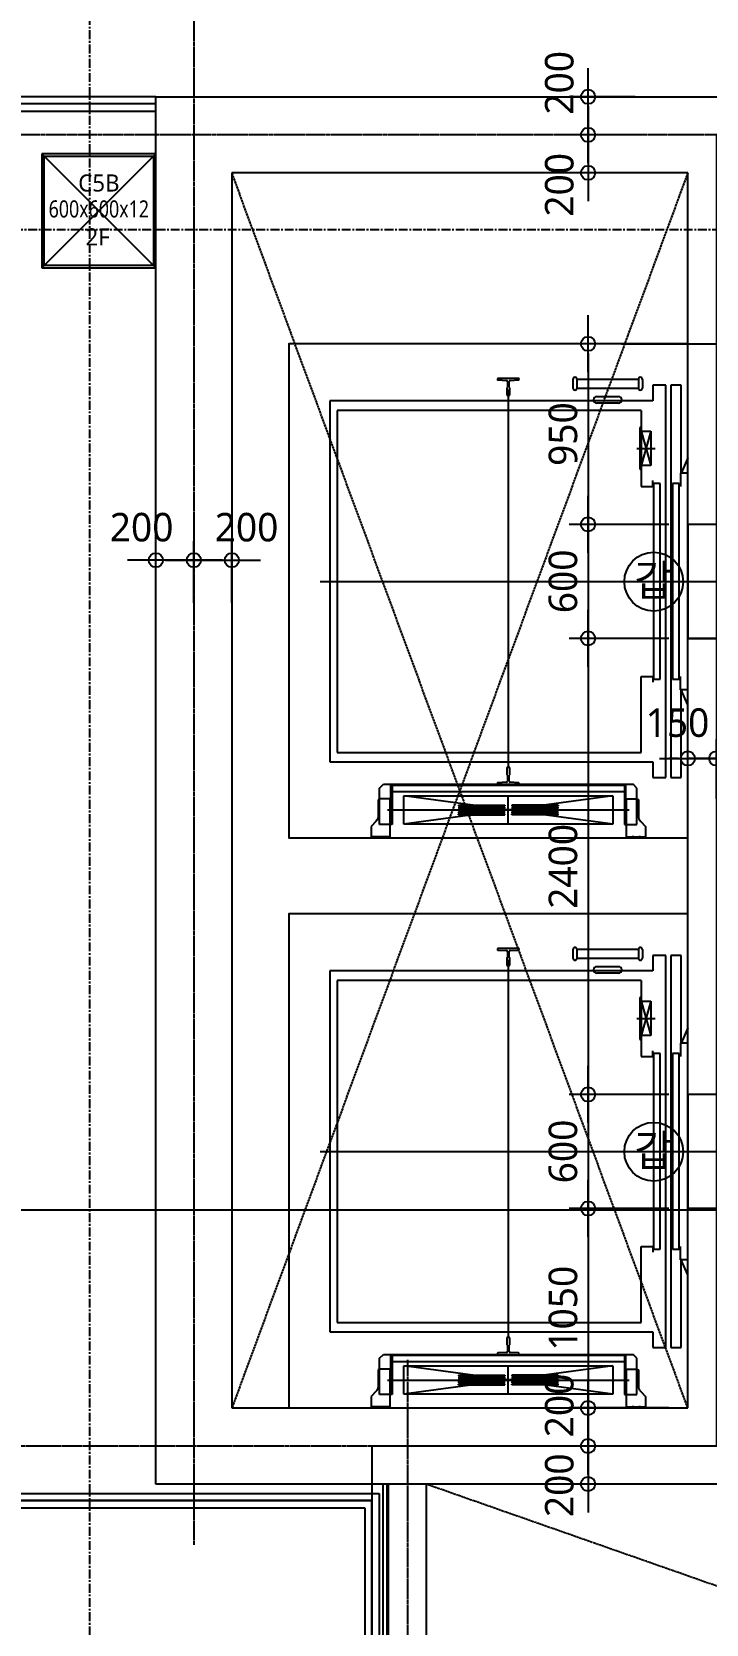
# Model space of a CAD drawing. Header units: millimetres. Extents: x -65167 to 413267, y -17142 to 66587.
# Drawn here: x 156767 to 160316, y 28400 to 36779 of the extents above; entities that cross this region are included whole.
import ezdxf
from ezdxf.enums import TextEntityAlignment as Align

# ---------------------------------------------------------------- set-up
doc = ezdxf.new("R2010")
doc.units = ezdxf.units.MM
doc.header["$LTSCALE"] = 75
doc.header["$MEASUREMENT"] = 0
doc.header["$PDSIZE"] = -10
doc.linetypes.add('-HID', pattern=[2.5, 1.5, -1])
doc.linetypes.add('CENTER', pattern=[2, 1.25, -0.25, 0.25, -0.25])
doc.layers.get('0').update_dxf_attribs({"linetype": 'CONTINUOUS'})
doc.layers.get('Defpoints').update_dxf_attribs({"color": 171, "linetype": 'CONTINUOUS'})
for name, color, linetype in [('AREA 99 - 건축면적', 60, 'CONTINUOUS'), ('CEN(ST)', 1, 'CENTER'), ('COL-STEEL', 2, 'CONTINUOUS'), ('CON', 2, 'CONTINUOUS'), ('ELEV', 253, 'CONTINUOUS'), ('FIN(패널-T75 글라스울)', 6, 'CONTINUOUS'), ('HID-CON', 251, '-HID'), ('INS', 251, 'BATTING'), ('NDIM', 7, 'CONTINUOUS'), ('STEEL', 5, 'CONTINUOUS'), ('TEXT(NOTE小)', 1, 'CONTINUOUS'), ('WALL-석고보드', 7, 'CONTINUOUS')]:
    doc.layers.add(name, color=color, linetype=linetype)
doc.styles.add('CGS', font='cgse', dxfattribs={"bigfont": 'cgs'})
doc.styles.add('TE', font='malgun_0.ttf')
doc.styles.add('나눔바른고딕', font='NanumBarunGothic.ttf')
doc.linetypes.add('BATTING', pattern='A,0.0001,-0.1,[134,ltypeshp.shx,S=0.1,R=0,X=-0.1,Y=0],-0.2,[134,ltypeshp.shx,S=0.1,R=180,X=0.1,Y=0],-0.1', length=0.4001)
doc.dimstyles.new('NDIM 1200', dxfattribs={"dimscale": 75, "dimtxt": 3, "dimasz": 1, "dimexe": 2, "dimexo": 2, "dimgap": 1, "dimtad": 1, "dimdec": 0, "dimdsep": 46, "dimtxsty": 'CGS', "dimblk": 'DOT0', "dimcen": 1, "dimdle": 8, "dimclrd": 256, "dimclre": 256, "dimclrt": 256, "dimadec": 0, "dimazin": 0, "dimtfac": 1, "dimtdec": 0, "dimtix": 1, "dimtmove": 2, "dimatfit": 3, "dimldrblk": 'DOT0', "dimfxl": 1, "dimtolj": 1, "dimtzin": 0, "dimlwd": -1, "dimlwe": -1, "dimarcsym": 0})

# ---------------------------------------------------------------- blocks, each defined once
blk = doc.blocks.new('*U963')
at = {"color": 0, "linetype": 'ByBlock'}
for p, q in [((300, 300), (-300, 300)), ((-300, 300), (-300, -300)), ((-288, 288), (288, 288)), ((-288, -288), (-288, 288)), ((288, 288), (288, -288)), ((300, -300), (300, 300)), ((-300, -300), (300, -300)), ((288, -288), (-288, -288))]:
    blk.add_line(p, q, dxfattribs=at)
at = {"layer": 'Defpoints'}
blk.add_point((0, 0), dxfattribs=at)
blk = doc.blocks.new('C5B-2F')
at = {"layer": 'Defpoints', "ltscale": 10000}
for p, q in [((-300, -300), (300, 300)), ((300, -300), (-300, 300))]:
    blk.add_line(p, q, dxfattribs=at)
at = {"ltscale": 0.1}
blk.add_blockref('*U963', (0, 0), dxfattribs=at)
at = {"layer": 'Defpoints', "style": 'TE'}
for s, p in [('C5B', (0.1, 101.5)), ('2F', (-6, -182.3))]:
    blk.add_text(s, height=90, dxfattribs=at).set_placement(p, align=Align.CENTER)
at = {"layer": 'Defpoints', "style": 'TE', "width": 0.8}
blk.add_text('600x600x12', height=90, dxfattribs=at).set_placement((-0.1, -35.1), align=Align.CENTER)
blk = doc.blocks.new('중층평면도')
at = {"layer": 'AREA 99 - 건축면적', "color": 150}
for points in [[(68400, -19985.1), (68400, -18267), (70525, -18267), (70525, -15192), (68400, -15192), (68400, -7954.5), (66787.5, -7954.5)], [(80787.5, -19985.1), (80787.5, -14904.5), (77637.5, -14904.5), (77637.5, -8004.5), (72337.5, -8004.5), (72337.5, -14904.5), (70525, -14904.5), (70525, -18454.5), (76587.5, -18454.5), (76587.5, -19985.1)]]:
    blk.add_lwpolyline(points, dxfattribs=at)
at = {"layer": 'CEN(ST)', "ltscale": 0.1}
for p, q in [((69587.5, -6404.5), (69587.5, -15425.4)), ((86987.5, -8004.5), (66787.5, -8004.5)), ((72187.5, -14704.5), (69787.5, -8204.5)), ((72187.5, -8204.5), (69787.5, -14704.5)), ((70712.5, -14451.5), (70712.5, -18858.1)), ((81220, -14904.5), (66787.5, -14904.5)), ((70812.5, -15104.5), (79597.5, -18184.5))]:
    blk.add_line(p, q, dxfattribs=at)
at = {"layer": 'CEN(ST)', "ltscale": 0.5}
for points in [[(69037.5, -6404.5), (69037.5, -19985.1)], [(86987.5, -8504.5), (66787.5, -8504.5)]]:
    blk.add_lwpolyline(points, dxfattribs=at)
at = {"layer": 'CON', "ltscale": 0.1}
for p, q in [((69587.5, -7804.5), (80587.5, -7804.5)), ((72187.5, -8204.5), (69787.5, -8204.5)), ((69787.5, -8204.5), (69787.5, -14704.5)), ((72187.5, -10054.5), (72187.5, -8204.5)), ((69387.5, -15104.5), (69387.5, -9204.5)), ((72487.5, -10054.5), (72187.5, -10054.5)), ((72187.5, -13054.5), (72187.5, -10654.5)), ((72487.5, -10654.5), (72187.5, -10654.5)), ((72487.5, -13054.5), (72187.5, -13054.5)), ((72187.5, -14704.5), (72187.5, -13654.5)), ((72487.5, -13654.5), (72187.5, -13654.5)), ((69787.5, -14704.5), (72187.5, -14704.5)), ((76737.5, -15104.5), (69387.5, -15104.5))]:
    blk.add_line(p, q, dxfattribs=at)
at = {"layer": 'CON'}
blk.add_lwpolyline([(69387.5, -8904.5), (69387.5, -7804.5), (69587.5, -7804.5)], dxfattribs=at)
at = {"layer": 'CON', "ltscale": 0.1}
blk.add_lwpolyline([(69387.5, -9204.5), (69387.5, -8904.5)], dxfattribs=at)
at = {"layer": 'FIN(패널-T75 글라스울)', "ltscale": 0.1}
for points in [[(68437.5, -15229.5), (68437.5, -7879.5), (69387.5, -7879.5), (69387.5, -7804.5), (68362.5, -7804.5), (68362.5, -15229.5)], [(68437.5, -15154.5), (70562.5, -15154.5), (70562.5, -15154.5)], [(70562.5, -15154.5), (70562.5, -18304.5), (68437.5, -18304.5)], [(68362.5, -15229.5), (70487.5, -15229.5), (70487.5, -15229.5)], [(70487.5, -15229.5), (70487.5, -18229.5), (68362.5, -18229.5)]]:
    blk.add_lwpolyline(points, dxfattribs=at)
at = {"layer": 'HID-CON', "linetype": '-HID', "ltscale": 0.2}
blk.add_lwpolyline([(69387.5, -9204.5), (69387.5, -7804.5), (73937.5, -7804.5)], dxfattribs=at)
at = {"layer": 'WALL-석고보드', "ltscale": 0.1}
for points in [[(72187.5, -10054.5), (72187.5, -10654.5), (72487.5, -10654.5), (72487.5, -10054.5)], [(72187.5, -13054.5), (72187.5, -13654.5), (72487.5, -13654.5), (72487.5, -13054.5)]]:
    blk.add_lwpolyline(points, close=True, dxfattribs=at)
for points in [[(70612.5, -18359.5), (70612.5, -15104.5)], [(70812.5, -18359.5), (70812.5, -15104.5)]]:
    blk.add_lwpolyline(points, dxfattribs=at)
at = {"layer": 'COL-STEEL', "ltscale": 0.1}
blk.add_blockref('C5B-2F', (69087.5, -8404.5), dxfattribs=at)
blk = doc.blocks.new('DOT0')
blk.add_line((-3, 0), (3, 0))
at = {"color": 6}
blk.add_circle((0, 0), 0.75, dxfattribs=at)
blk = doc.blocks.new('*D988')
at = {"layer": 'Defpoints', "color": 0, "ltscale": 0.4, "transparency": 16777216}
for p in [(157420, 33999.2), (157420, 33674.1), (157620, 33674.1)]:
    blk.add_point(p, dxfattribs=at)
at = {"layer": 'NDIM', "ltscale": 0.4, "transparency": 16777216}
for p, q in [((157420, 33774.1), (157420, 34099.2)), ((157620, 33774.1), (157620, 34099.2)), ((157570, 33999.2), (157470, 33999.2))]:
    blk.add_line(p, q, dxfattribs=at)
at = {"layer": 'NDIM', "ltscale": 0.4, "transparency": 16777216, "xscale": 50, "yscale": 50, "zscale": 50, "rotation": 180}
blk.add_blockref('DOT0', (157420, 33999.2), dxfattribs=at)
at = {"layer": 'NDIM', "ltscale": 0.4, "transparency": 16777216, "xscale": 50, "yscale": 50, "zscale": 50}
blk.add_blockref('DOT0', (157620, 33999.2), dxfattribs=at)
at = {"layer": 'NDIM', "ltscale": 0.4, "transparency": 16777216, "insert": (157345, 34171.7), "char_height": 150, "attachment_point": 5, "style": '나눔바른고딕'}
blk.add_mtext('\\A1;200', dxfattribs=at)
blk = doc.blocks.new('*D989')
at = {"layer": 'Defpoints', "color": 0, "ltscale": 0.4, "transparency": 16777216}
for p in [(157820, 33999.2), (157620, 33674.1), (157820, 33674.1)]:
    blk.add_point(p, dxfattribs=at)
at = {"layer": 'NDIM', "ltscale": 0.4, "transparency": 16777216}
for p, q in [((157620, 33774.1), (157620, 34099.2)), ((157820, 33774.1), (157820, 34099.2)), ((157670, 33999.2), (157770, 33999.2))]:
    blk.add_line(p, q, dxfattribs=at)
at = {"layer": 'NDIM', "ltscale": 0.4, "transparency": 16777216, "xscale": 50, "yscale": 50, "zscale": 50, "rotation": 180}
blk.add_blockref('DOT0', (157620, 33999.2), dxfattribs=at)
at = {"layer": 'NDIM', "ltscale": 0.4, "transparency": 16777216, "xscale": 50, "yscale": 50, "zscale": 50}
blk.add_blockref('DOT0', (157820, 33999.2), dxfattribs=at)
at = {"layer": 'NDIM', "ltscale": 0.4, "transparency": 16777216, "insert": (157897.5, 34171.7), "char_height": 150, "attachment_point": 5, "style": '나눔바른고딕'}
blk.add_mtext('\\A1;200', dxfattribs=at)
blk = doc.blocks.new('*D990')
at = {"layer": 'Defpoints', "color": 0, "ltscale": 0.4, "transparency": 16777216}
for p in [(160220, 32955.6), (160220, 32643.1), (160370, 32643.1)]:
    blk.add_point(p, dxfattribs=at)
at = {"layer": 'NDIM', "ltscale": 0.4, "transparency": 16777216}
for p, q in [((160220, 32743.1), (160220, 33055.6)), ((160370, 32743.1), (160370, 33055.6)), ((160170, 32955.6), (160120, 32955.6)), ((160370, 32955.6), (160220, 32955.6)), ((160420, 32955.6), (160470, 32955.6))]:
    blk.add_line(p, q, dxfattribs=at)
at = {"layer": 'NDIM', "ltscale": 0.4, "transparency": 16777216, "xscale": 50, "yscale": 50, "zscale": 50}
blk.add_blockref('DOT0', (160220, 32955.6), dxfattribs=at)
at = {"layer": 'NDIM', "ltscale": 0.4, "transparency": 16777216, "xscale": 50, "yscale": 50, "zscale": 50, "rotation": 180}
blk.add_blockref('DOT0', (160370, 32955.6), dxfattribs=at)
at = {"layer": 'NDIM', "ltscale": 0.4, "transparency": 16777216, "insert": (160165.4, 33143.1), "char_height": 150, "attachment_point": 5, "style": '나눔바른고딕'}
blk.add_mtext('\\A1;150', dxfattribs=at)
blk = doc.blocks.new('*D991')
at = {"layer": 'Defpoints', "color": 0, "ltscale": 0.4, "transparency": 16777216}
for p in [(160520, 32955.6), (160370, 32643.1), (160520, 32643.1)]:
    blk.add_point(p, dxfattribs=at)
at = {"layer": 'NDIM', "ltscale": 0.4, "transparency": 16777216}
for p, q in [((160370, 32743.1), (160370, 33055.6)), ((160520, 32743.1), (160520, 33055.6)), ((160320, 32955.6), (160270, 32955.6)), ((160370, 32955.6), (160520, 32955.6)), ((160570, 32955.6), (160620, 32955.6))]:
    blk.add_line(p, q, dxfattribs=at)
at = {"layer": 'NDIM', "ltscale": 0.4, "transparency": 16777216, "xscale": 50, "yscale": 50, "zscale": 50}
blk.add_blockref('DOT0', (160370, 32955.6), dxfattribs=at)
at = {"layer": 'NDIM', "ltscale": 0.4, "transparency": 16777216, "xscale": 50, "yscale": 50, "zscale": 50, "rotation": 180}
blk.add_blockref('DOT0', (160520, 32955.6), dxfattribs=at)
at = {"layer": 'NDIM', "ltscale": 0.4, "transparency": 16777216, "insert": (160611.6, 33143.1), "char_height": 150, "attachment_point": 5, "style": '나눔바른고딕'}
blk.add_mtext('\\A1;150', dxfattribs=at)
blk = doc.blocks.new('*D992')
at = {"layer": 'Defpoints', "color": 0, "ltscale": 0.4, "transparency": 16777216}
for p in [(159695, 36437.5), (160042.3, 36437.5), (160042.3, 36237.5)]:
    blk.add_point(p, dxfattribs=at)
at = {"layer": 'NDIM', "ltscale": 0.4, "transparency": 16777216}
for p, q in [((159942.3, 36437.5), (159595, 36437.5)), ((159695, 36287.5), (159695, 36387.5)), ((159942.3, 36237.5), (159595, 36237.5))]:
    blk.add_line(p, q, dxfattribs=at)
at = {"layer": 'NDIM', "ltscale": 0.4, "transparency": 16777216, "xscale": 50, "yscale": 50, "zscale": 50}
for p, rotation in [((159695, 36437.5), 90), ((159695, 36237.5), 270)]:
    blk.add_blockref('DOT0', p, dxfattribs=dict(at, rotation=rotation))
at = {"layer": 'NDIM', "ltscale": 0.4, "transparency": 16777216, "insert": (159544.1, 36511), "char_height": 150, "attachment_point": 5, "rotation": 90, "style": '나눔바른고딕'}
blk.add_mtext('\\A1;200', dxfattribs=at)
blk = doc.blocks.new('*D993')
at = {"layer": 'Defpoints', "color": 0, "ltscale": 0.4, "transparency": 16777216}
for p in [(160042.3, 36237.5), (159695, 36037.5), (160042.3, 36037.5)]:
    blk.add_point(p, dxfattribs=at)
at = {"layer": 'NDIM', "ltscale": 0.4, "transparency": 16777216}
for p, q in [((159942.3, 36237.5), (159595, 36237.5)), ((159695, 36187.5), (159695, 36087.5)), ((159942.3, 36037.5), (159595, 36037.5))]:
    blk.add_line(p, q, dxfattribs=at)
at = {"layer": 'NDIM', "ltscale": 0.4, "transparency": 16777216, "xscale": 50, "yscale": 50, "zscale": 50}
for p, rotation in [((159695, 36237.5), 90), ((159695, 36037.5), 270)]:
    blk.add_blockref('DOT0', p, dxfattribs=dict(at, rotation=rotation))
at = {"layer": 'NDIM', "ltscale": 0.4, "transparency": 16777216, "insert": (159544.1, 35974.3), "char_height": 150, "attachment_point": 5, "rotation": 90, "style": '나눔바른고딕'}
blk.add_mtext('\\A1;200', dxfattribs=at)
blk = doc.blocks.new('*D1002')
at = {"layer": 'Defpoints', "color": 0, "ltscale": 0.4, "transparency": 16777216}
for p in [(160220, 34187.5), (159695, 33587.5), (160220, 33587.5)]:
    blk.add_point(p, dxfattribs=at)
at = {"layer": 'NDIM', "ltscale": 0.4, "transparency": 16777216}
for p, q in [((160120, 34187.5), (159595, 34187.5)), ((159695, 34137.5), (159695, 33637.5)), ((160120, 33587.5), (159595, 33587.5))]:
    blk.add_line(p, q, dxfattribs=at)
at = {"layer": 'NDIM', "ltscale": 0.4, "transparency": 16777216, "xscale": 50, "yscale": 50, "zscale": 50}
for p, rotation in [((159695, 34187.5), 90), ((159695, 33587.5), 270)]:
    blk.add_blockref('DOT0', p, dxfattribs=dict(at, rotation=rotation))
at = {"layer": 'NDIM', "ltscale": 0.4, "transparency": 16777216, "insert": (159563.5, 33887.5), "char_height": 150, "attachment_point": 5, "rotation": 90, "style": '나눔바른고딕'}
blk.add_mtext('\\A1;600', dxfattribs=at)
blk = doc.blocks.new('*D1003')
at = {"layer": 'Defpoints', "color": 0, "ltscale": 0.4, "transparency": 16777216}
for p in [(160220, 33587.5), (159695, 31187.5), (160220, 31187.5)]:
    blk.add_point(p, dxfattribs=at)
at = {"layer": 'NDIM', "ltscale": 0.4, "transparency": 16777216}
for p, q in [((160120, 33587.5), (159595, 33587.5)), ((159695, 33537.5), (159695, 31237.5)), ((160120, 31187.5), (159595, 31187.5))]:
    blk.add_line(p, q, dxfattribs=at)
at = {"layer": 'NDIM', "ltscale": 0.4, "transparency": 16777216, "xscale": 50, "yscale": 50, "zscale": 50}
for p, rotation in [((159695, 33587.5), 90), ((159695, 31187.5), 270)]:
    blk.add_blockref('DOT0', p, dxfattribs=dict(at, rotation=rotation))
at = {"layer": 'NDIM', "ltscale": 0.4, "transparency": 16777216, "insert": (159563.6, 32387.5), "char_height": 150, "attachment_point": 5, "rotation": 90, "style": '나눔바른고딕'}
blk.add_mtext('\\A1;2400', dxfattribs=at)
blk = doc.blocks.new('*D1004')
at = {"layer": 'Defpoints', "color": 0, "ltscale": 0.4, "transparency": 16777216}
for p in [(160220, 31187.5), (159695, 30587.5), (160220, 30587.5)]:
    blk.add_point(p, dxfattribs=at)
at = {"layer": 'NDIM', "ltscale": 0.4, "transparency": 16777216}
for p, q in [((160120, 31187.5), (159595, 31187.5)), ((159695, 31137.5), (159695, 30637.5)), ((160120, 30587.5), (159595, 30587.5))]:
    blk.add_line(p, q, dxfattribs=at)
at = {"layer": 'NDIM', "ltscale": 0.4, "transparency": 16777216, "xscale": 50, "yscale": 50, "zscale": 50}
for p, rotation in [((159695, 31187.5), 90), ((159695, 30587.5), 270)]:
    blk.add_blockref('DOT0', p, dxfattribs=dict(at, rotation=rotation))
at = {"layer": 'NDIM', "ltscale": 0.4, "transparency": 16777216, "insert": (159563.5, 30887.5), "char_height": 150, "attachment_point": 5, "rotation": 90, "style": '나눔바른고딕'}
blk.add_mtext('\\A1;600', dxfattribs=at)
blk = doc.blocks.new('*D1005')
at = {"layer": 'Defpoints', "color": 0, "ltscale": 0.4, "transparency": 16777216}
for p in [(160220, 30587.5), (159695, 29537.5), (160220, 29537.5)]:
    blk.add_point(p, dxfattribs=at)
at = {"layer": 'NDIM', "ltscale": 0.4, "transparency": 16777216}
for p, q in [((160120, 30587.5), (159595, 30587.5)), ((159695, 30537.5), (159695, 29587.5)), ((160120, 29537.5), (159595, 29537.5))]:
    blk.add_line(p, q, dxfattribs=at)
at = {"layer": 'NDIM', "ltscale": 0.4, "transparency": 16777216, "xscale": 50, "yscale": 50, "zscale": 50}
for p, rotation in [((159695, 30587.5), 90), ((159695, 29537.5), 270)]:
    blk.add_blockref('DOT0', p, dxfattribs=dict(at, rotation=rotation))
at = {"layer": 'NDIM', "ltscale": 0.4, "transparency": 16777216, "insert": (159563.6, 30062.5), "char_height": 150, "attachment_point": 5, "rotation": 90, "style": '나눔바른고딕'}
blk.add_mtext('\\A1;1050', dxfattribs=at)
blk = doc.blocks.new('*D1006')
at = {"layer": 'Defpoints', "color": 0, "ltscale": 0.4, "transparency": 16777216}
for p in [(160220, 35137.5), (159695, 34187.5), (160220, 34187.5)]:
    blk.add_point(p, dxfattribs=at)
at = {"layer": 'NDIM', "ltscale": 0.4, "transparency": 16777216}
for p, q in [((160120, 35137.5), (159595, 35137.5)), ((159695, 35087.5), (159695, 34237.5)), ((160120, 34187.5), (159595, 34187.5))]:
    blk.add_line(p, q, dxfattribs=at)
at = {"layer": 'NDIM', "ltscale": 0.4, "transparency": 16777216, "xscale": 50, "yscale": 50, "zscale": 50}
for p, rotation in [((159695, 35137.5), 90), ((159695, 34187.5), 270)]:
    blk.add_blockref('DOT0', p, dxfattribs=dict(at, rotation=rotation))
at = {"layer": 'NDIM', "ltscale": 0.4, "transparency": 16777216, "insert": (159563.5, 34662.5), "char_height": 150, "attachment_point": 5, "rotation": 90, "style": '나눔바른고딕'}
blk.add_mtext('\\A1;950', dxfattribs=at)
blk = doc.blocks.new('*D1007')
at = {"layer": 'Defpoints', "color": 0, "ltscale": 0.4, "transparency": 16777216}
for p in [(159695, 29537.5), (160042.3, 29537.5), (160042.3, 29337.5)]:
    blk.add_point(p, dxfattribs=at)
at = {"layer": 'NDIM', "ltscale": 0.4, "transparency": 16777216}
for p, q in [((159942.3, 29537.5), (159595, 29537.5)), ((159695, 29387.5), (159695, 29487.5)), ((159942.3, 29337.5), (159595, 29337.5))]:
    blk.add_line(p, q, dxfattribs=at)
at = {"layer": 'NDIM', "ltscale": 0.4, "transparency": 16777216, "xscale": 50, "yscale": 50, "zscale": 50}
for p, rotation in [((159695, 29537.5), 90), ((159695, 29337.5), 270)]:
    blk.add_blockref('DOT0', p, dxfattribs=dict(at, rotation=rotation))
at = {"layer": 'NDIM', "ltscale": 0.4, "transparency": 16777216, "insert": (159544.1, 29550.7), "char_height": 150, "attachment_point": 5, "rotation": 90, "style": '나눔바른고딕'}
blk.add_mtext('\\A1;200', dxfattribs=at)
blk = doc.blocks.new('*D1008')
at = {"layer": 'Defpoints', "color": 0, "ltscale": 0.4, "transparency": 16777216}
for p in [(160042.3, 29337.5), (159695, 29137.5), (160042.3, 29137.5)]:
    blk.add_point(p, dxfattribs=at)
at = {"layer": 'NDIM', "ltscale": 0.4, "transparency": 16777216}
for p, q in [((159942.3, 29337.5), (159595, 29337.5)), ((159695, 29287.5), (159695, 29187.5)), ((159942.3, 29137.5), (159595, 29137.5))]:
    blk.add_line(p, q, dxfattribs=at)
at = {"layer": 'NDIM', "ltscale": 0.4, "transparency": 16777216, "xscale": 50, "yscale": 50, "zscale": 50}
for p, rotation in [((159695, 29337.5), 90), ((159695, 29137.5), 270)]:
    blk.add_blockref('DOT0', p, dxfattribs=dict(at, rotation=rotation))
at = {"layer": 'NDIM', "ltscale": 0.4, "transparency": 16777216, "insert": (159544.1, 29130.9), "char_height": 150, "attachment_point": 5, "rotation": 90, "style": '나눔바른고딕'}
blk.add_mtext('\\A1;200', dxfattribs=at)
blk = doc.blocks.new('갑종방화문표기')
at = {"layer": 'TEXT(NOTE小)'}
blk.add_circle((0, 0), 150, dxfattribs=at)
at = {"layer": 'TEXT(NOTE小)', "style": '나눔바른고딕'}
blk.add_text('갑', height=160.1, dxfattribs=at).set_placement((0.8, 7), align=Align.MIDDLE_CENTER)
blk = doc.blocks.new('elev box')
at = {"layer": 'Defpoints', "ltscale": 0.1}
for points in [[(172325.8, 252790.2), (172325.8, 255390.2), (170225.8, 255390.2), (170225.8, 252790.2)], [(172325.8, 249790.2), (172325.8, 252390.2), (170225.8, 252390.2), (170225.8, 249790.2)]]:
    blk.add_lwpolyline(points, close=True, dxfattribs=at)
at = {"layer": 'ELEV'}
for p, q in [((171437.8, 255208.2), (171323.8, 255208.2)), ((171323.8, 255208.2), (171323.8, 255203.1)), ((171326.6, 255200.1), (171371.3, 255197.5)), ((171372.8, 255157.2), (171372.8, 255157.2)), ((171372.8, 255157.2), (171372.8, 255120.2)), ((171376.1, 255192.5), (171376.1, 255160.5)), ((171380.8, 255149.3), (171380.8, 253160.6)), ((171385.6, 255160.5), (171385.6, 255192.5)), ((171388.8, 255120.2), (171388.8, 255157.2)), ((171388.8, 255157.2), (171388.8, 255157.2)), ((171390.3, 255197.5), (171435, 255200.1)), ((171437.8, 255203.1), (171437.8, 255208.2)), ((171720.6, 255202.7), (171720.6, 255157.7)), ((172066.3, 255202.7), (171741.3, 255202.7)), ((171741.3, 255202.7), (171741.3, 255157.7)), ((171741.3, 255202.7), (171743.3, 255202.7)), ((171741.3, 255157.7), (172066.3, 255157.7)), ((171741.3, 255157.7), (171743.3, 255157.7)), ((171741.3, 255157.7), (171743.3, 255157.7)), ((172066.3, 255202.7), (172064.3, 255202.7)), ((172066.3, 255157.7), (172064.3, 255157.7)), ((172066.3, 255157.7), (172064.3, 255157.7)), ((172066.3, 255202.7), (172066.3, 255157.7)), ((172087, 255202.7), (172087, 255157.7)), ((172210.8, 255172.2), (172140.8, 255172.2)), ((172140.8, 255172.2), (172140.8, 255090.2)), ((172210.8, 253108.2), (172210.8, 255172.2)), ((172290.8, 255172.2), (172235.8, 255172.2)), ((172235.8, 255172.2), (172235.8, 253108.2)), ((172290.8, 254710.2), (172290.8, 255172.2)), ((172140.8, 255090.2), (170440.8, 255090.2)), ((170440.8, 255090.2), (170440.8, 253190.2)), ((171372.8, 255120.2), (171373.8, 255119.2)), ((171373.8, 255119.2), (171387.8, 255119.2)), ((171387.8, 255119.2), (171388.8, 255120.2)), ((171846.7, 255112.7), (171961, 255112.7)), ((171961, 255078.4), (171846.7, 255078.4)), ((172080.8, 255040.2), (170480.8, 255040.2)), ((170480.8, 255040.2), (170480.8, 253240.2)), ((172080.8, 255040.2), (172080.8, 254640.2)), ((172073.7, 254950.2), (172073.7, 254730.2)), ((172080.8, 254950.2), (172073.7, 254950.2)), ((172080.8, 254730.2), (172080.8, 254950.2)), ((172130.8, 254930.2), (172080.8, 254750.2)), ((172080.8, 254930.2), (172130.8, 254750.2)), ((172080.8, 254750.2), (172080.8, 254930.2)), ((172080.8, 254930.2), (172130.8, 254930.2)), ((172130.8, 254930.2), (172130.8, 254750.2)), ((172057.6, 254840.2), (172154, 254840.2)), ((172073.7, 254730.2), (172080.8, 254730.2)), ((172130.8, 254750.2), (172080.8, 254750.2)), ((172325.8, 254790.2), (172290.8, 254710.2)), ((172140.8, 254640.2), (172140.8, 254670.2)), ((172145.8, 254655.2), (172145.8, 253625.2)), ((172180.8, 254655.2), (172145.8, 254655.2)), ((172180.8, 253625.2), (172180.8, 254655.2)), ((172245.8, 254655.2), (172245.8, 253625.2)), ((172280.8, 254655.2), (172245.8, 254655.2)), ((172280.8, 253625.2), (172280.8, 254655.2)), ((172080.8, 254640.2), (172140.8, 254640.2)), ((170390.8, 254140.2), (172781.2, 254140.2)), ((172080.8, 253240.2), (172080.8, 253640.2)), ((172080.8, 253640.2), (172140.8, 253640.2)), ((172140.8, 253640.2), (172140.8, 253610.2)), ((172145.8, 253625.2), (172180.8, 253625.2)), ((172245.8, 253625.2), (172280.8, 253625.2)), ((172290.8, 253108.2), (172290.8, 253570.2)), ((172325.8, 253490.2), (172290.8, 253570.2)), ((170480.8, 253240.2), (172080.8, 253240.2)), ((170440.8, 253190.2), (172140.8, 253190.2)), ((171373.8, 253161.2), (171372.8, 253160.2)), ((171372.8, 253160.2), (171372.8, 253123.2)), ((171387.8, 253161.2), (171373.8, 253161.2)), ((171388.8, 253160.2), (171387.8, 253161.2)), ((171388.8, 253123.2), (171388.8, 253160.2)), ((172140.8, 253190.2), (172140.8, 253108.2)), ((170703.8, 253052.2), (170723.8, 253072.2)), ((170723.8, 253072.2), (172037.8, 253072.2)), ((170762.8, 252861.2), (170762.8, 253072.2)), ((170768.8, 253072.2), (170768.8, 252861.2)), ((171992.8, 253066.2), (170768.8, 253066.2)), ((171323.8, 253077.4), (171323.8, 253072.2)), ((171323.8, 253072.2), (171437.8, 253072.2)), ((171371.3, 253083), (171326.6, 253080.4)), ((171372.8, 253123.2), (171372.8, 253123.2)), ((171376.1, 253120), (171376.1, 253087.9)), ((171385.6, 253087.9), (171385.6, 253120)), ((171388.8, 253123.2), (171388.8, 253123.2)), ((171435, 253080.4), (171390.3, 253083)), ((171437.8, 253072.2), (171437.8, 253077.4)), ((171992.8, 253072.2), (171992.8, 252861.2)), ((171998.8, 252861.2), (171998.8, 253072.2)), ((172057.8, 253052.2), (172037.8, 253072.2)), ((172140.8, 253108.2), (172210.8, 253108.2)), ((172235.8, 253108.2), (172290.8, 253108.2)), ((170703.8, 252995.2), (170695.8, 252990.2)), ((170695.8, 252990.2), (170695.8, 252898.1)), ((170703.8, 252861.2), (170703.8, 253052.2)), ((170703.8, 252995.2), (170703.8, 252995.2)), ((170758.8, 252995.2), (170703.8, 252995.2)), ((170758.8, 252864.8), (170758.8, 252995.2)), ((170768.8, 253035.2), (171992.8, 253035.2)), ((171930.8, 252862.2), (170830.8, 253012.2)), ((170830.8, 252862.2), (170830.8, 253012.2)), ((170830.8, 253012.2), (171930.8, 253012.2)), ((171930.8, 253012.2), (170830.8, 252862.2)), ((171380.8, 252861.9), (171380.8, 253012.5)), ((171930.8, 253012.2), (171930.8, 252862.2)), ((172002.8, 252864.8), (172002.8, 252995.2)), ((172002.8, 252995.2), (172057.8, 252995.2)), ((172057.8, 252861.2), (172057.8, 253052.2)), ((172057.8, 252995.2), (172057.8, 252995.2)), ((172057.8, 252995.2), (172065.8, 252990.2)), ((172065.8, 252990.2), (172065.8, 252898.1)), ((170744.8, 252937.2), (172016.8, 252937.3)), ((171118.3, 252962.2), (171363.3, 252962.2)), ((171118.3, 252962.2), (171118.3, 252958.7)), ((171118.3, 252962.2), (171118.3, 252958.7)), ((171118.3, 252962.2), (171118.3, 252958.7)), ((171118.3, 252962.2), (171118.3, 252958.7)), ((171118.3, 252958.7), (171363.3, 252958.7)), ((171118.3, 252958.7), (171121.3, 252958.2)), ((171118.3, 252958.7), (171121.3, 252958.2)), ((171118.3, 252915.7), (171121.3, 252916.3)), ((171118.3, 252915.7), (171121.3, 252916.3)), ((171118.3, 252912.2), (171118.3, 252915.7)), ((171118.3, 252912.2), (171118.3, 252915.7)), ((171118.3, 252915.7), (171363.3, 252915.7)), ((171118.3, 252912.2), (171118.3, 252915.7)), ((171118.3, 252912.2), (171118.3, 252915.7)), ((171118.3, 252912.2), (171363.3, 252912.2)), ((171120.8, 252952.2), (171120.8, 252949.2)), ((171120.8, 252952.2), (171120.8, 252949.2)), ((171120.8, 252952.2), (171360.8, 252952.2)), ((171120.8, 252952.2), (171120.8, 252946.2)), ((171120.8, 252952.2), (171120.8, 252946.2)), ((171120.8, 252946.2), (171360.8, 252946.2)), ((171120.8, 252940.2), (171360.8, 252940.2)), ((171120.8, 252934.2), (171120.8, 252940.2)), ((171120.8, 252934.2), (171120.8, 252940.2)), ((171120.8, 252934.2), (171120.8, 252937.2)), ((171120.8, 252934.2), (171120.8, 252937.2)), ((171120.8, 252934.2), (171360.8, 252934.2)), ((171120.8, 252922.2), (171120.8, 252928.2)), ((171120.8, 252928.2), (171360.8, 252928.2)), ((171120.8, 252928.2), (171360.8, 252928.2)), ((171120.8, 252922.2), (171120.8, 252925.2)), ((171120.8, 252922.2), (171360.8, 252922.2)), ((171363.3, 252958.7), (171360.3, 252958.2)), ((171363.3, 252915.7), (171360.3, 252916.3)), ((171360.8, 252952.2), (171360.8, 252946.2)), ((171360.8, 252952.2), (171360.8, 252946.2)), ((171360.8, 252934.2), (171360.8, 252940.2)), ((171360.8, 252922.2), (171360.8, 252928.2)), ((171363.3, 252962.2), (171363.3, 252958.7)), ((171363.3, 252962.2), (171363.3, 252958.7)), ((171363.3, 252912.2), (171363.3, 252915.7)), ((171363.3, 252912.2), (171363.3, 252915.7)), ((171644, 252962.2), (171399, 252962.2)), ((171399, 252962.2), (171399, 252958.7)), ((171399, 252962.2), (171399, 252958.7)), ((171644, 252958.7), (171399, 252958.7)), ((171399, 252958.7), (171402, 252958.2)), ((171399, 252915.7), (171402, 252916.3)), ((171644, 252915.7), (171399, 252915.7)), ((171399, 252912.2), (171399, 252915.7)), ((171399, 252912.2), (171399, 252915.7)), ((171644, 252912.2), (171399, 252912.2)), ((171401.5, 252952.2), (171401.5, 252946.2)), ((171401.5, 252952.2), (171401.5, 252946.2)), ((171641.5, 252952.2), (171401.5, 252952.2)), ((171641.5, 252946.2), (171401.5, 252946.2)), ((171641.5, 252940.2), (171401.5, 252940.2)), ((171401.5, 252934.2), (171401.5, 252940.2)), ((171641.5, 252934.2), (171401.5, 252934.2)), ((171401.5, 252922.2), (171401.5, 252928.2)), ((171641.5, 252928.2), (171401.5, 252928.2)), ((171641.5, 252928.2), (171401.5, 252928.2)), ((171641.5, 252922.2), (171401.5, 252922.2)), ((171644, 252958.7), (171640.9, 252958.2)), ((171644, 252958.7), (171640.9, 252958.2)), ((171644, 252915.7), (171640.9, 252916.3)), ((171644, 252915.7), (171640.9, 252916.3)), ((171641.5, 252952.2), (171641.5, 252949.2)), ((171641.5, 252952.2), (171641.5, 252949.2)), ((171641.5, 252952.2), (171641.5, 252946.2)), ((171641.5, 252952.2), (171641.5, 252946.2)), ((171641.5, 252934.2), (171641.5, 252940.2)), ((171641.5, 252934.2), (171641.5, 252940.2)), ((171641.5, 252934.2), (171641.5, 252937.2)), ((171641.5, 252934.2), (171641.5, 252937.2)), ((171641.5, 252922.2), (171641.5, 252928.2)), ((171641.5, 252922.2), (171641.5, 252925.2)), ((171644, 252962.2), (171644, 252958.7)), ((171644, 252962.2), (171644, 252958.7)), ((171644, 252962.2), (171644, 252958.7)), ((171644, 252962.2), (171644, 252958.7)), ((171644, 252912.2), (171644, 252915.7)), ((171644, 252912.2), (171644, 252915.7)), ((171644, 252912.2), (171644, 252915.7)), ((171644, 252912.2), (171644, 252915.7)), ((170683.8, 252877.3), (170658.8, 252850.2)), ((170658.8, 252850.2), (170658.8, 252790.2)), ((170690.5, 252884.5), (170683.8, 252877.3)), ((170768.8, 252861.2), (170703.8, 252861.2)), ((170758.8, 252790.2), (170758.8, 252864.8)), ((171930.8, 252862.2), (170830.8, 252862.2)), ((171992.8, 252861.2), (172057.8, 252861.2)), ((172002.8, 252790.2), (172002.8, 252864.8)), ((172071.1, 252884.5), (172077.8, 252877.3)), ((172077.8, 252877.3), (172102.8, 252850.2)), ((172102.8, 252850.2), (172102.8, 252790.2)), ((170758.8, 252796.2), (170658.8, 252796.2)), ((170658.8, 252790.2), (170758.8, 252790.2)), ((170688.8, 252785.2), (170688.8, 252801.2)), ((170723.8, 252785.2), (170723.8, 252801.2)), ((172002.8, 252796.2), (172102.8, 252796.2)), ((172102.8, 252790.2), (172002.8, 252790.2)), ((172037.8, 252785.2), (172037.8, 252801.2)), ((172072.8, 252785.2), (172072.8, 252801.2)), ((171437.8, 252208.2), (171323.8, 252208.2)), ((171323.8, 252208.2), (171323.8, 252203.1)), ((171326.6, 252200.1), (171371.3, 252197.5)), ((171372.8, 252157.2), (171372.8, 252157.2)), ((171372.8, 252157.2), (171372.8, 252120.2)), ((171376.1, 252192.5), (171376.1, 252160.5)), ((171380.8, 252149.3), (171380.8, 250160.6)), ((171385.6, 252160.5), (171385.6, 252192.5)), ((171388.8, 252120.2), (171388.8, 252157.2)), ((171388.8, 252157.2), (171388.8, 252157.2)), ((171390.3, 252197.5), (171435, 252200.1)), ((171437.8, 252203.1), (171437.8, 252208.2)), ((171720.6, 252202.7), (171720.6, 252157.7)), ((172066.3, 252202.7), (171741.3, 252202.7)), ((171741.3, 252202.7), (171741.3, 252157.7)), ((171741.3, 252202.7), (171743.3, 252202.7)), ((171741.3, 252157.7), (172066.3, 252157.7)), ((171741.3, 252157.7), (171743.3, 252157.7)), ((171741.3, 252157.7), (171743.3, 252157.7)), ((172066.3, 252202.7), (172064.3, 252202.7)), ((172066.3, 252157.7), (172064.3, 252157.7)), ((172066.3, 252157.7), (172064.3, 252157.7)), ((172066.3, 252202.7), (172066.3, 252157.7)), ((172087, 252202.7), (172087, 252157.7)), ((172210.8, 252172.2), (172140.8, 252172.2)), ((172140.8, 252172.2), (172140.8, 252090.2)), ((172210.8, 250108.2), (172210.8, 252172.2)), ((172290.8, 252172.2), (172235.8, 252172.2)), ((172235.8, 252172.2), (172235.8, 250108.2)), ((172290.8, 251710.2), (172290.8, 252172.2)), ((172140.8, 252090.2), (170440.8, 252090.2)), ((170440.8, 252090.2), (170440.8, 250190.2)), ((171372.8, 252120.2), (171373.8, 252119.2)), ((171373.8, 252119.2), (171387.8, 252119.2)), ((171387.8, 252119.2), (171388.8, 252120.2)), ((171846.7, 252112.7), (171961, 252112.7)), ((171961, 252078.4), (171846.7, 252078.4)), ((172080.8, 252040.2), (170480.8, 252040.2)), ((170480.8, 252040.2), (170480.8, 250240.2)), ((172080.8, 252040.2), (172080.8, 251640.2)), ((172073.7, 251950.2), (172073.7, 251730.2)), ((172080.8, 251950.2), (172073.7, 251950.2)), ((172080.8, 251730.2), (172080.8, 251950.2)), ((172130.8, 251930.2), (172080.8, 251750.2)), ((172080.8, 251930.2), (172130.8, 251750.2)), ((172080.8, 251750.2), (172080.8, 251930.2)), ((172080.8, 251930.2), (172130.8, 251930.2)), ((172130.8, 251930.2), (172130.8, 251750.2)), ((172057.6, 251840.2), (172154, 251840.2)), ((172073.7, 251730.2), (172080.8, 251730.2)), ((172130.8, 251750.2), (172080.8, 251750.2)), ((172325.8, 251790.2), (172290.8, 251710.2)), ((172080.8, 251640.2), (172140.8, 251640.2)), ((172140.8, 251640.2), (172140.8, 251670.2)), ((172145.8, 251655.2), (172145.8, 250625.2)), ((172180.8, 251655.2), (172145.8, 251655.2)), ((172180.8, 250625.2), (172180.8, 251655.2)), ((172245.8, 251655.2), (172245.8, 250625.2)), ((172280.8, 251655.2), (172245.8, 251655.2)), ((172280.8, 250625.2), (172280.8, 251655.2)), ((170390.8, 251140.2), (172781.2, 251140.2)), ((172080.8, 250240.2), (172080.8, 250640.2)), ((172080.8, 250640.2), (172140.8, 250640.2)), ((172140.8, 250640.2), (172140.8, 250610.2)), ((172145.8, 250625.2), (172180.8, 250625.2)), ((172245.8, 250625.2), (172280.8, 250625.2)), ((172290.8, 250108.2), (172290.8, 250570.2)), ((172325.8, 250490.2), (172290.8, 250570.2)), ((170480.8, 250240.2), (172080.8, 250240.2)), ((170440.8, 250190.2), (172140.8, 250190.2)), ((171373.8, 250161.2), (171372.8, 250160.2)), ((171372.8, 250160.2), (171372.8, 250123.2)), ((171372.8, 250123.2), (171372.8, 250123.2)), ((171387.8, 250161.2), (171373.8, 250161.2)), ((171388.8, 250160.2), (171387.8, 250161.2)), ((171388.8, 250123.2), (171388.8, 250160.2)), ((171388.8, 250123.2), (171388.8, 250123.2)), ((172140.8, 250190.2), (172140.8, 250108.2)), ((170703.8, 250052.2), (170723.8, 250072.2)), ((170703.8, 249861.2), (170703.8, 250052.2)), ((170723.8, 250072.2), (172037.8, 250072.2)), ((170762.8, 249861.2), (170762.8, 250072.2)), ((170768.8, 250072.2), (170768.8, 249861.2)), ((171992.8, 250066.2), (170768.8, 250066.2)), ((171323.8, 250077.4), (171323.8, 250072.2)), ((171323.8, 250072.2), (171437.8, 250072.2)), ((171371.3, 250083), (171326.6, 250080.4)), ((171376.1, 250120), (171376.1, 250087.9)), ((171385.6, 250087.9), (171385.6, 250120)), ((171435, 250080.4), (171390.3, 250083)), ((171437.8, 250072.2), (171437.8, 250077.4)), ((171992.8, 250072.2), (171992.8, 249861.2)), ((171998.8, 249861.2), (171998.8, 250072.2)), ((172057.8, 250052.2), (172037.8, 250072.2)), ((172057.8, 249861.2), (172057.8, 250052.2)), ((172140.8, 250108.2), (172210.8, 250108.2)), ((172235.8, 250108.2), (172290.8, 250108.2)), ((170703.8, 249995.2), (170695.8, 249990.2)), ((170695.8, 249990.2), (170695.8, 249898.1)), ((170703.8, 249995.2), (170703.8, 249995.2)), ((170758.8, 249995.2), (170703.8, 249995.2)), ((170758.8, 249864.8), (170758.8, 249995.2)), ((170768.8, 250035.2), (171992.8, 250035.2)), ((171930.8, 249862.2), (170830.8, 250012.2)), ((170830.8, 249862.2), (170830.8, 250012.2)), ((170830.8, 250012.2), (171930.8, 250012.2)), ((171930.8, 250012.2), (170830.8, 249862.2)), ((171118.3, 249962.2), (171363.3, 249962.2)), ((171118.3, 249962.2), (171118.3, 249958.7)), ((171118.3, 249962.2), (171118.3, 249958.7)), ((171118.3, 249962.2), (171118.3, 249958.7)), ((171118.3, 249962.2), (171118.3, 249958.7)), ((171118.3, 249958.7), (171363.3, 249958.7)), ((171118.3, 249958.7), (171121.3, 249958.2)), ((171118.3, 249958.7), (171121.3, 249958.2)), ((171363.3, 249958.7), (171360.3, 249958.2)), ((171363.3, 249962.2), (171363.3, 249958.7)), ((171363.3, 249962.2), (171363.3, 249958.7)), ((171380.8, 249861.9), (171380.8, 250012.5)), ((171644, 249962.2), (171399, 249962.2)), ((171399, 249962.2), (171399, 249958.7)), ((171399, 249962.2), (171399, 249958.7)), ((171644, 249958.7), (171399, 249958.7)), ((171399, 249958.7), (171402, 249958.2)), ((171644, 249958.7), (171640.9, 249958.2)), ((171644, 249958.7), (171640.9, 249958.2)), ((171644, 249962.2), (171644, 249958.7)), ((171644, 249962.2), (171644, 249958.7)), ((171644, 249962.2), (171644, 249958.7)), ((171644, 249962.2), (171644, 249958.7)), ((171930.8, 250012.2), (171930.8, 249862.2)), ((172002.8, 249864.8), (172002.8, 249995.2)), ((172002.8, 249995.2), (172057.8, 249995.2)), ((172057.8, 249995.2), (172057.8, 249995.2)), ((172057.8, 249995.2), (172065.8, 249990.2)), ((172065.8, 249990.2), (172065.8, 249898.1)), ((170683.8, 249877.3), (170658.8, 249850.2)), ((170690.5, 249884.5), (170683.8, 249877.3)), ((170744.8, 249937.2), (172016.8, 249937.3)), ((171118.3, 249915.7), (171121.3, 249916.3)), ((171118.3, 249915.7), (171121.3, 249916.3)), ((171118.3, 249912.2), (171118.3, 249915.7)), ((171118.3, 249912.2), (171118.3, 249915.7)), ((171118.3, 249915.7), (171363.3, 249915.7)), ((171118.3, 249912.2), (171118.3, 249915.7)), ((171118.3, 249912.2), (171118.3, 249915.7)), ((171118.3, 249912.2), (171363.3, 249912.2)), ((171120.8, 249952.2), (171120.8, 249949.2)), ((171120.8, 249952.2), (171120.8, 249949.2)), ((171120.8, 249952.2), (171360.8, 249952.2)), ((171120.8, 249952.2), (171120.8, 249946.2)), ((171120.8, 249952.2), (171120.8, 249946.2)), ((171120.8, 249946.2), (171360.8, 249946.2)), ((171120.8, 249940.2), (171360.8, 249940.2)), ((171120.8, 249934.2), (171120.8, 249940.2)), ((171120.8, 249934.2), (171120.8, 249940.2)), ((171120.8, 249934.2), (171120.8, 249937.2)), ((171120.8, 249934.2), (171120.8, 249937.2)), ((171120.8, 249934.2), (171360.8, 249934.2)), ((171120.8, 249922.2), (171120.8, 249928.2)), ((171120.8, 249928.2), (171360.8, 249928.2)), ((171120.8, 249928.2), (171360.8, 249928.2)), ((171120.8, 249922.2), (171120.8, 249925.2)), ((171120.8, 249922.2), (171360.8, 249922.2)), ((171363.3, 249915.7), (171360.3, 249916.3)), ((171360.8, 249952.2), (171360.8, 249946.2)), ((171360.8, 249952.2), (171360.8, 249946.2)), ((171360.8, 249934.2), (171360.8, 249940.2)), ((171360.8, 249922.2), (171360.8, 249928.2)), ((171363.3, 249912.2), (171363.3, 249915.7)), ((171363.3, 249912.2), (171363.3, 249915.7)), ((171399, 249915.7), (171402, 249916.3)), ((171644, 249915.7), (171399, 249915.7)), ((171399, 249912.2), (171399, 249915.7)), ((171399, 249912.2), (171399, 249915.7)), ((171644, 249912.2), (171399, 249912.2)), ((171401.5, 249952.2), (171401.5, 249946.2)), ((171401.5, 249952.2), (171401.5, 249946.2)), ((171641.5, 249952.2), (171401.5, 249952.2)), ((171641.5, 249946.2), (171401.5, 249946.2)), ((171641.5, 249940.2), (171401.5, 249940.2)), ((171401.5, 249934.2), (171401.5, 249940.2)), ((171641.5, 249934.2), (171401.5, 249934.2)), ((171401.5, 249922.2), (171401.5, 249928.2)), ((171641.5, 249928.2), (171401.5, 249928.2)), ((171641.5, 249928.2), (171401.5, 249928.2)), ((171641.5, 249922.2), (171401.5, 249922.2)), ((171644, 249915.7), (171640.9, 249916.3)), ((171644, 249915.7), (171640.9, 249916.3)), ((171641.5, 249952.2), (171641.5, 249949.2)), ((171641.5, 249952.2), (171641.5, 249949.2)), ((171641.5, 249952.2), (171641.5, 249946.2)), ((171641.5, 249952.2), (171641.5, 249946.2)), ((171641.5, 249934.2), (171641.5, 249940.2)), ((171641.5, 249934.2), (171641.5, 249940.2)), ((171641.5, 249934.2), (171641.5, 249937.2)), ((171641.5, 249934.2), (171641.5, 249937.2)), ((171641.5, 249922.2), (171641.5, 249928.2)), ((171641.5, 249922.2), (171641.5, 249925.2)), ((171644, 249912.2), (171644, 249915.7)), ((171644, 249912.2), (171644, 249915.7)), ((171644, 249912.2), (171644, 249915.7)), ((171644, 249912.2), (171644, 249915.7)), ((172071.1, 249884.5), (172077.8, 249877.3)), ((172077.8, 249877.3), (172102.8, 249850.2)), ((170658.8, 249850.2), (170658.8, 249790.2)), ((170758.8, 249796.2), (170658.8, 249796.2)), ((170658.8, 249790.2), (170758.8, 249790.2)), ((170688.8, 249785.2), (170688.8, 249801.2)), ((170768.8, 249861.2), (170703.8, 249861.2)), ((170723.8, 249785.2), (170723.8, 249801.2)), ((170758.8, 249790.2), (170758.8, 249864.8)), ((171930.8, 249862.2), (170830.8, 249862.2)), ((171992.8, 249861.2), (172057.8, 249861.2)), ((172002.8, 249790.2), (172002.8, 249864.8)), ((172002.8, 249796.2), (172102.8, 249796.2)), ((172102.8, 249790.2), (172002.8, 249790.2)), ((172037.8, 249785.2), (172037.8, 249801.2)), ((172072.8, 249785.2), (172072.8, 249801.2)), ((172102.8, 249850.2), (172102.8, 249790.2))]:
    blk.add_line(p, q, dxfattribs=at)
for centre, radius, start, end in [((171326.8, 255203.1), 3, 180, 266.7139), ((171371.1, 255192.5), 5, 0, 86.7139), ((171372.8, 255160.5), 3.25, 270, 0), ((171390.6, 255192.5), 5, 93.2861, 180), ((171388.8, 255160.5), 3.25, 180, 270), ((171434.8, 255203.1), 3, 273.2861, 0), ((171732, 255202.7), 11.3, 0, 180), ((171732, 255157.7), 11.3, 180, 0), ((172075.7, 255202.7), 11.3, 0, 180), ((172075.7, 255157.7), 11.3, 180, 0), ((171846.7, 255095.5), 17.1, 90, 270), ((171961, 255095.5), 17.1, 270, 90), ((171326.8, 253077.4), 3, 93.2861, 180), ((171371.1, 253087.9), 5, 273.2861, 0), ((171372.8, 253120), 3.25, 0, 90), ((171388.8, 253120), 3.25, 90, 180), ((171390.6, 253087.9), 5, 180, 266.7139), ((171434.8, 253077.4), 3, 0, 86.7139), ((170675.8, 252898.1), 20, 317.23117, 0), ((171120.8, 252955.2), 3, 270, 79.76332), ((171120.8, 252955.2), 3, 270, 79.76332), ((171120.8, 252943.2), 3, 270, 90), ((171120.8, 252943.2), 3, 270, 90), ((171120.8, 252931.2), 3, 270, 90), ((171120.8, 252931.2), 3, 270, 90), ((171120.8, 252919.2), 3, 280.23668, 90), ((171120.8, 252919.2), 3, 280.23668, 90), ((171360.8, 252955.2), 3, 100.23668, 270), ((171360.8, 252943.2), 3, 90, 270), ((171360.8, 252931.2), 3, 90, 270), ((171360.8, 252919.2), 3, 90, 259.76332), ((171401.5, 252955.2), 3, 270, 79.76332), ((171401.5, 252943.2), 3, 270, 90), ((171401.5, 252931.2), 3, 270, 90), ((171401.5, 252919.2), 3, 280.23668, 90), ((171641.5, 252955.2), 3, 100.23668, 270), ((171641.5, 252955.2), 3, 100.23668, 270), ((171641.5, 252943.2), 3, 90, 270), ((171641.5, 252943.2), 3, 90, 270), ((171641.5, 252931.2), 3, 90, 270), ((171641.5, 252931.2), 3, 90, 270), ((171641.5, 252919.2), 3, 90, 259.76332), ((171641.5, 252919.2), 3, 90, 259.76332), ((172085.8, 252898.1), 20, 180, 222.76883), ((171326.8, 252203.1), 3, 180, 266.7139), ((171371.1, 252192.5), 5, 0, 86.7139), ((171372.8, 252160.5), 3.25, 270, 0), ((171390.6, 252192.5), 5, 93.2861, 180), ((171388.8, 252160.5), 3.25, 180, 270), ((171434.8, 252203.1), 3, 273.2861, 0), ((171732, 252202.7), 11.3, 0, 180), ((171732, 252157.7), 11.3, 180, 0), ((172075.7, 252202.7), 11.3, 0, 180), ((172075.7, 252157.7), 11.3, 180, 0), ((171846.7, 252095.5), 17.1, 90, 270), ((171961, 252095.5), 17.1, 270, 90), ((171372.8, 250120), 3.25, 0, 90), ((171388.8, 250120), 3.25, 90, 180), ((171326.8, 250077.4), 3, 93.2861, 180), ((171371.1, 250087.9), 5, 273.2861, 0), ((171390.6, 250087.9), 5, 180, 266.7139), ((171434.8, 250077.4), 3, 0, 86.7139), ((171120.8, 249955.2), 3, 270, 79.76332), ((171120.8, 249955.2), 3, 270, 79.76332), ((171360.8, 249955.2), 3, 100.23668, 270), ((171401.5, 249955.2), 3, 270, 79.76332), ((171641.5, 249955.2), 3, 100.23668, 270), ((171641.5, 249955.2), 3, 100.23668, 270), ((170675.8, 249898.1), 20, 317.23117, 0), ((171120.8, 249943.2), 3, 270, 90), ((171120.8, 249943.2), 3, 270, 90), ((171120.8, 249931.2), 3, 270, 90), ((171120.8, 249931.2), 3, 270, 90), ((171120.8, 249919.2), 3, 280.23668, 90), ((171120.8, 249919.2), 3, 280.23668, 90), ((171360.8, 249943.2), 3, 90, 270), ((171360.8, 249931.2), 3, 90, 270), ((171360.8, 249919.2), 3, 90, 259.76332), ((171401.5, 249943.2), 3, 270, 90), ((171401.5, 249931.2), 3, 270, 90), ((171401.5, 249919.2), 3, 280.23668, 90), ((171641.5, 249943.2), 3, 90, 270), ((171641.5, 249943.2), 3, 90, 270), ((171641.5, 249931.2), 3, 90, 270), ((171641.5, 249931.2), 3, 90, 270), ((171641.5, 249919.2), 3, 90, 259.76332), ((171641.5, 249919.2), 3, 90, 259.76332), ((172085.8, 249898.1), 20, 180, 222.76883)]:
    blk.add_arc(centre, radius, start, end, dxfattribs=at)
at = {"layer": 'STEEL', "ltscale": 5}
for p, q in [((172325.8, 254710.2), (172286.8, 254710.2)), ((172286.8, 254710.2), (172286.8, 254640.2)), ((172286.8, 253570.2), (172286.8, 253640.2)), ((172325.8, 253570.2), (172286.8, 253570.2)), ((172325.8, 251710.2), (172286.8, 251710.2)), ((172286.8, 251710.2), (172286.8, 251640.2)), ((172286.8, 250570.2), (172286.8, 250640.2)), ((172325.8, 250570.2), (172286.8, 250570.2))]:
    blk.add_line(p, q, dxfattribs=at)

msp = doc.modelspace()

# ---------------------------------------------------------------- linework, layer by layer
at = {"layer": 'CEN(ST)', "ltscale": 10000}
msp.add_line((159870, 35137.5), (162115.2, 35137.5), dxfattribs=at)
at = {"layer": 'Defpoints'}
msp.add_line((171094.9, 30579.1), (155870.1, 30579.1), dxfattribs=at)
at = {"layer": 'INS', "ltscale": 0.65}
msp.add_line((158615, 29137.5), (158615, 25917.5), dxfattribs=at)
at = {"layer": 'INS', "linetype": 'Continuous', "ltscale": 1.2}
msp.add_line((158635, 29137.5), (158635, 25897.5), dxfattribs=at)
at = {"layer": 'INS', "ltscale": 1.2}
msp.add_lwpolyline([(157420, 36400), (156432.5, 36400), (156432.5, 29050), (158557.5, 29050), (158557.5, 25975), (156432.5, 25975), (156432.5, 24257)], dxfattribs=at)

# ---------------------------------------------------------------- block references
for name, p in [('중층평면도', (88032.5, 44242)), ('elev box', (-12105.8, -220252.7))]:
    msp.add_blockref(name, p)
at = {"xscale": 1.030731055544951, "yscale": 1.030731055544951, "zscale": 1.030731055544951}
for p in [(160040.5, 33885.9), (160040.5, 30885.9)]:
    msp.add_blockref('갑종방화문표기', p, dxfattribs=at)

# ---------------------------------------------------------------- dimensions: what is measured, and where the dimension line sits
at = {"layer": 'NDIM', "ltscale": 0.4}
for base, p1, p2, angle, picture, middle in [((159695, 36437.5), (160042.3, 36237.5), (160042.3, 36437.5), 90, '*D992', (159544.1, 36511)), ((159695, 36037.5), (160042.3, 36237.5), (160042.3, 36037.5), 270, '*D993', (159544.1, 35974.3)), ((157420, 33999.2), (157620, 33674.1), (157420, 33674.1), 180, '*D988', (157345, 34171.7)), ((160220, 32955.6), (160370, 32643.1), (160220, 32643.1), 180, '*D990', (160165.4, 33143.1)), ((159695, 29537.5), (160042.3, 29337.5), (160042.3, 29537.5), 90, '*D1007', (159544.1, 29550.7)), ((159695, 29137.5), (160042.3, 29337.5), (160042.3, 29137.5), 270, '*D1008', (159544.1, 29130.9))]:
    dim = msp.add_linear_dim(base=base, p1=p1, p2=p2, angle=angle, dimstyle='NDIM 1200', override={"dimscale": 50, "dimtxsty": '나눔바른고딕'}, dxfattribs=at)
    dim.commit()
    dim.dimension.update_dxf_attribs({"geometry": picture, "text_midpoint": middle, "dimtype": 160})
for base, p1, p2, picture, middle in [((159695, 34187.5), (160220, 35137.5), (160220, 34187.5), '*D1006', (159563.5, 34662.5)), ((159695, 33587.5), (160220, 34187.5), (160220, 33587.5), '*D1002', (159563.5, 33887.5)), ((159695, 31187.5), (160220, 33587.5), (160220, 31187.5), '*D1003', (159563.6, 32387.5)), ((159695, 30587.5), (160220, 31187.5), (160220, 30587.5), '*D1004', (159563.5, 30887.5)), ((159695, 29537.5), (160220, 30587.5), (160220, 29537.5), '*D1005', (159563.6, 30062.5))]:
    dim = msp.add_linear_dim(base=base, p1=p1, p2=p2, angle=270, dimstyle='NDIM 1200', override={"dimscale": 50, "dimtxsty": '나눔바른고딕'}, dxfattribs=at)
    dim.commit()
    dim.dimension.update_dxf_attribs({"geometry": picture, "text_midpoint": middle})
for base, p1, p2, picture, middle in [((157820, 33999.2), (157620, 33674.1), (157820, 33674.1), '*D989', (157897.5, 34171.7)), ((160520, 32955.6), (160370, 32643.1), (160520, 32643.1), '*D991', (160611.6, 33143.1))]:
    dim = msp.add_linear_dim(base=base, p1=p1, p2=p2, dimstyle='NDIM 1200', override={"dimscale": 50, "dimtxsty": '나눔바른고딕'}, dxfattribs=at)
    dim.commit()
    dim.dimension.update_dxf_attribs({"geometry": picture, "text_midpoint": middle, "dimtype": 160})

doc.saveas('drawing.dxf')
